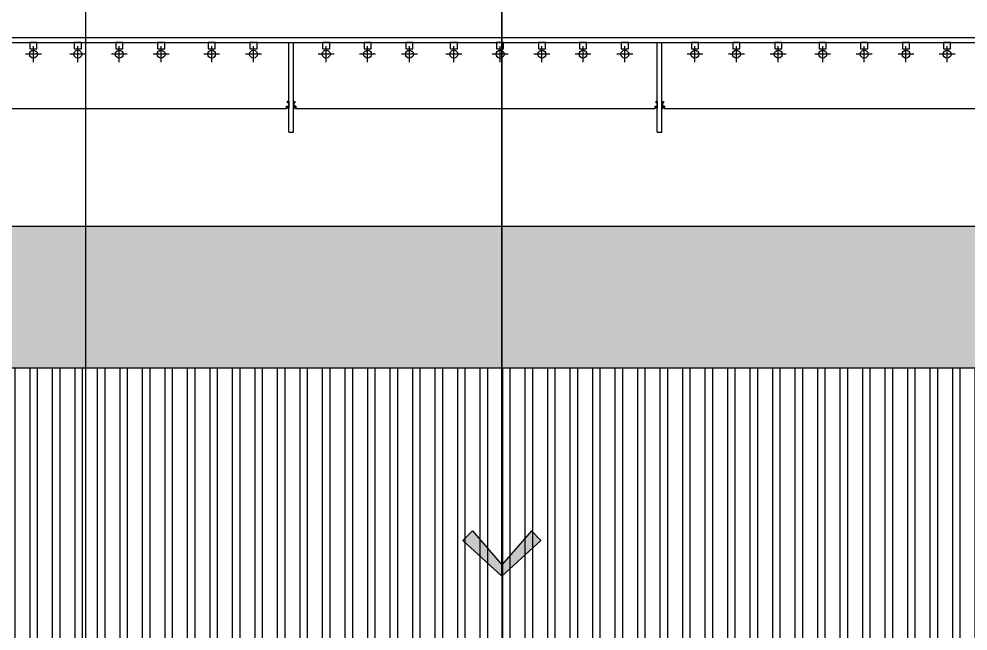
# Model space of a CAD drawing. Header units: millimetres. Extents: x 5625199 to 7433318, y -3316392 to -2552493.
# Drawn here: x 5844361 to 5846370, y -2673779 to -2672483 of the extents above; entities that cross this region are included whole.
import ezdxf

# ---------------------------------------------------------------- set-up
doc = ezdxf.new("R2010")
doc.units = ezdxf.units.MM
for name, color, linetype in [('155', 155, 'Continuous'), ('C-灯具', 51, 'Continuous'), ('D-外部标注', 165, 'Continuous')]:
    doc.layers.add(name, color=color, linetype=linetype)
doc.styles.add('标注-尺寸', font='simplex.shx', dxfattribs={"width": 0.7})
doc.dimstyles.new('副本 100', dxfattribs={"dimscale": 0.8, "dimtxt": 180, "dimasz": 70, "dimexe": 80, "dimexo": 100, "dimgap": 30, "dimtad": 1, "dimdec": 0, "dimrnd": 5, "dimdsep": 46, "dimtxsty": '标注-尺寸', "dimblk": 'ARCHTICK', "dimcen": 0.2, "dimdle": 5, "dimclrd": 8, "dimclre": 8, "dimclrt": 2, "dimadec": 0, "dimazin": 0, "dimtfac": 1, "dimtdec": 0, "dimtmove": 2, "dimatfit": 3, "dimldrblk": 'ccccc', "dimfxl": 300, "dimfxlon": 1, "dimtolj": 1, "dimtzin": 0, "dimarcsym": 0})

# ---------------------------------------------------------------- blocks, each defined once
blk = doc.blocks.new('A$C0C1D23EB')
at = {"layer": 'D-外部标注', "color": 8, "linetype": 'ByBlock'}
for p, q in [((0, 10), (0, 0)), ((0, 10), (2, 10)), ((0, 0), (1, 0)), ((0.5, 9.5), (0.5, 0.5)), ((0.5, 9.5), (1.5, 9.5)), ((3.5, 3.5), (0.5, 3.5)), ((3, 3), (0.5, 3)), ((0.5, 0.5), (0.6, 0.5)), ((0.6, 0.5), (1.5, 3)), ((1, 0), (2, 3)), ((1.5, 9.5), (1.5, 8)), ((1.5, 8), (2, 8)), ((2, 10), (2, 8)), ((3, 3), (3, 0)), ((3, 0), (3.5, 0)), ((3.5, 3.5), (3.5, 0))]:
    blk.add_line(p, q, dxfattribs=at)
blk = doc.blocks.new('A$C3DAF4441')
at = {"layer": 'C-灯具'}
for p, q in [((21.9, 54.3), (21.9, 10.5)), ((0, 32.4), (43.8, 32.4))]:
    blk.add_line(p, q, dxfattribs=at)
blk.add_lwpolyline([(12.1, 0), (31.7, 0), (31.7, 17.7), (12.1, 17.7)], close=True, dxfattribs=at)
blk.add_circle((21.9, 32.4), 10.9, dxfattribs=at)
blk = doc.blocks.new('_ArchTick')
at = {"color": 0, "linetype": 'ByBlock', "const_width": 0.4}
blk.add_lwpolyline([(-0.5, -0.5), (0.5, 0.5)], dxfattribs=at)
blk = doc.blocks.new('ccccc')
h = blk.add_hatch(color=44)
h.dxf.hatch_style = 1
h.paths.add_polyline_path([(-1.713, -1.115), (-1.349, -1.475), (0, 0), (-1.349, 1.475), (-1.713, 1.115), (-0.424, 0)])
at = {"color": 44}
for p, q in [((-1.349, 1.475), (-1.713, 1.115)), ((0, 0), (-1.349, 1.475)), ((-1.713, 1.115), (-0.424, 0)), ((-0.424, 0), (-5.067, 0)), ((-1.713, -1.115), (-0.424, 0)), ((0, 0), (-1.349, -1.475)), ((-1.349, -1.475), (-1.713, -1.115))]:
    blk.add_line(p, q, dxfattribs=at)

msp = doc.modelspace()

# ---------------------------------------------------------------- hatches: boundary and pattern name
at = {"layer": '155', "ltscale": 500}
h = msp.add_hatch(dxfattribs=at)
h.set_pattern_fill('CONC', color=250, scale=8)
h.set_pattern_definition([(0, (273595.86, -417279.7), (0, 203.2), [0, -203.2]), (0, (273597.9, -417350.83), (0, 203.2), [0, -203.2]), (0, (273604, -417241.1), (0, 203.2), [0, -203.2]), (338.1986, (273498.33, -417304.09), (609.60005548, -203.19998181), [21.8852496, -1072.3802784]), (216.8699, (273518.65, -417312.22), (609.5999833, 406.40002505), [10.16, -1005.84]), (130.6013, (273510.52, -417318.315), (1016.000085595, -1219.19980049), [18.734024, -1854.677317]), (206.5651, (273443.465, -417342.7), (-203.1998289, -203.2002661), [4.543755, -449.8252624]), (326.3099, (273439.4, -417344.73), (406.39991014, -203.20027117), [7.326579, -725.321587]), (108.4349, (273445.497, -417348.795), (-203.19967553, 406.4000883), [6.4257936, -636.149096]), (225, (273573.51, -417363.02), (-6e-14, -203.200063), [8.620963, -278.7471184]), (0, (273567.42, -417369.12), (203.2, 203.2), [12.192, -191.008]), (135, (273579.61, -417369.12), (-203.200065, 1e-14), [8.62096, -278.7471184]), (251.5651, (273549.13, -417232.97), (203.199675, 406.40009185), [6.425792, -636.149096]), (0, (273547.1, -417239.07), (203.2, 203.2), [10.16, -193.04]), (143.1301, (273557.257, -417239.067), (-609.5999833, 406.40002505), [10.16, -1005.84]), (213.6901, (273441.43, -417230.94), (406.3999075, 203.2002694), [7.326576, -725.321587]), (341.5651, (273435.337, -417235.003), (-406.40009185, 203.199675), [12.851584, -629.7233024]), (126.8699, (273447.53, -417239.067), (406.40002505, -609.5999833), [10.16, -1005.84]), (0, (273500.36, -417239.07), (0, 203.2), [0, -203.2]), (0, (273445.5, -417291.9), (0, 203.2), [0, -203.2]), (0, (273502.4, -417367.08), (0, 203.2), [0, -203.2]), (0, (273557.26, -417304.1), (0, 203.2), [0, -203.2]), (0, (273498.33, -417269.55), (0, 203.2), [0, -203.2]), (0, (273453.62, -417263.45), (0, 203.2), [0, -203.2]), (0, (273471.91, -417275.64), (0, 203.2), [0, -203.2]), (0, (273463.78, -417324.41), (0, 203.2), [0, -203.2]), (0, (273415.02, -417316.28), (0, 203.2), [0, -203.2]), (0, (273417.05, -417269.55), (0, 203.2), [0, -203.2]), (0, (273410.95, -417224.84), (0, 203.2), [0, -203.2]), (0, (273473.94, -417216.72), (0, 203.2), [0, -203.2]), (0, (273518.65, -417208.59), (0, 203.2), [0, -203.2]), (0, (273589.77, -417216.72), (0, 203.2), [0, -203.2]), (0, (273541, -417279.7), (0, 203.2), [0, -203.2]), (0, (273520.68, -417243.13), (0, 203.2), [0, -203.2]), (0, (273536.94, -417340.67), (0, 203.2), [0, -203.2]), (0, (273475.98, -417350.83), (0, 203.2), [0, -203.2]), (0, (273536.94, -417395.53), (0, 203.2), [0, -203.2]), (0, (273469.88, -417383.34), (0, 203.2), [0, -203.2]), (0, (273404.86, -417389.44), (0, 203.2), [0, -203.2]), (0, (273429.24, -417399.6), (0, 203.2), [0, -203.2]), (0, (273431.27, -417371.15), (0, 203.2), [0, -203.2]), (0, (273567.42, -417403.66), (0, 203.2), [0, -203.2]), (0, (273591.8, -417320.35), (0, 203.2), [0, -203.2]), (0, (273581.64, -417259.39), (0, 203.2), [0, -203.2]), (0, (273488.17, -417405.7), (0, 203.2), [0, -203.2])])
h.paths.add_polyline_path([(5847272.23, -2672922.72), (5847262.23, -2672922.72), (5843382, -2672922.72), (5843372, -2672922.72), (5843372, -2673222.72), (5847772.03, -2673222.72), (5847772.03, -2672522.72), (5847272.23, -2672522.72)])
h = msp.add_hatch(dxfattribs=at)
h.set_pattern_fill('ANSI32', color=250, scale=5, angle=45)
h.set_pattern_definition([(90, (273402.825, -417409.755), (-47.625, 3e-15), []), (90, (273418.7, -417393.88), (-47.625, 3e-15), [])])
h.paths.add_polyline_path([(5843372, -2673222.72), (5843372, -2676522.72), (5844122, -2676522.72), (5844122, -2673222.72)])
h.paths.add_polyline_path([(5844122, -2675822.72), (5844122, -2676522.72), (5846822, -2676522.72), (5846822, -2675822.72)])
h.paths.add_polyline_path([(5846822, -2673222.72), (5846822, -2676522.72), (5847772.03, -2676522.72), (5847772.03, -2673222.72)])
h.paths.add_polyline_path([(5846822, -2673922.72), (5846822, -2673222.72), (5844122, -2673222.72), (5844122, -2673922.72)])

# ---------------------------------------------------------------- linework, layer by layer
at = {"color": 4, "linetype": 'ByBlock'}
for p, q in [((5843372, -2672532.72, 0), (5847262.23, -2672532.72, 0)), ((5844932.11, -2672722.72), (5844932.11, -2672532.72)), ((5844942.11, -2672722.72), (5844942.11, -2672532.72)), ((5845712.11, -2672722.72), (5845712.11, -2672532.72)), ((5845722.11, -2672722.72), (5845722.11, -2672532.72)), ((5844932.11, -2672722.72), (5844942.11, -2672722.72)), ((5845712.11, -2672722.72), (5845722.11, -2672722.72))]:
    msp.add_line(p, q, dxfattribs=at)
at = {"color": 8, "linetype": 'ByBlock'}
for p, q in [((5843392, -2672532.72), (5847262.23, -2672532.72)), ((5844167.36, -2672672.72, 0), (5844926.86, -2672672.72, 0)), ((5844947.36, -2672672.72, 0), (5845706.86, -2672672.72, 0)), ((5845727.36, -2672672.72, 0), (5846476.86, -2672672.72, 0))]:
    msp.add_line(p, q, dxfattribs=at)
at = {"layer": '155', "color": 7, "ltscale": 500}
msp.add_line((5847912.03, -2672522.72), (5843231.89, -2672522.72), dxfattribs=at)
at = {"layer": '155', "color": 250, "ltscale": 500}
msp.add_line((5847262.23, -2672922.72), (5843382, -2672922.72), dxfattribs=at)
at = {"layer": '155', "ltscale": 500}
msp.add_line((5847772.03, -2673222.72), (5843372, -2673222.72), dxfattribs=at)

# ---------------------------------------------------------------- block references
at = {"layer": 'D-外部标注', "xscale": 0.7680000000000002, "yscale": 0.7680000000000002, "zscale": 0.7680000000000002, "rotation": 180}
for p in [(5844408.6, -2672532.72, 0), (5844502.64, -2672532.72, 0), (5844590.4, -2672532.72, 0), (5844678.92, -2672532.72, 0), (5844785.93, -2672532.72, 0), (5844874.45, -2672532.72, 0), (5845028.17, -2672532.72, 0), (5845115.93, -2672532.72, 0), (5845204.45, -2672532.72, 0), (5845298.48, -2672532.72, 0), (5845396.25, -2672532.72, 0), (5845484.77, -2672532.72, 0), (5845571.78, -2672532.72, 0), (5845660.3, -2672532.72, 0), (5845808.74, -2672532.72, 0), (5845896.51, -2672532.72, 0), (5845985.03, -2672532.72, 0), (5846079.06, -2672532.72, 0), (5846166.83, -2672532.72, 0), (5846255.34, -2672532.72, 0), (5846342.36, -2672532.72, 0)]:
    msp.add_blockref('A$C3DAF4441', p, dxfattribs=at)
at = {"layer": 'D-外部标注', "color": 15, "yscale": 1.5, "zscale": 1.5}
for p, xscale in [((5844932.11, -2672672.72, 0), -1.5), ((5844942.11, -2672672.72, 0), 1.5), ((5845712.11, -2672672.72, 0), -1.5), ((5845722.31, -2672672.72, 0), 1.5)]:
    msp.add_blockref('A$C0C1D23EB', p, dxfattribs=dict(at, xscale=xscale))

# ---------------------------------------------------------------- leaders
at = {"layer": '155', "ltscale": 500}
for points in [[(5844502.58, -2674378.63), (5844502.58, -2671172.34), (5844978.7, -2671172.34)], [(5845383.24, -2673663.07), (5845383.24, -2671663.64), (5845708.72, -2671663.64)], [(5845383.66, -2674629.49), (5845383.66, -2672128.37), (5845709.14, -2672128.37)]]:
    msp.add_leader(points, dimstyle='副本 100', override={"dimgap": 30, "dimtad": 0}, dxfattribs=at)

doc.saveas('drawing.dxf')
